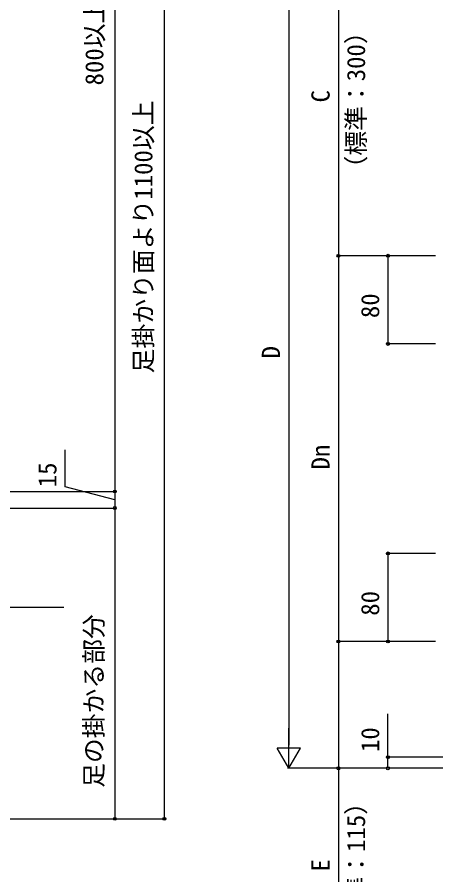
# Model space of a CAD drawing. Units: millimetres, scale not verified. Extents: x -1312 to 1312, y -1953 to 1941.
# Drawn here: x -581 to -201, y -1429 to -651 of the extents above; entities that cross this region are included whole.
import ezdxf
from ezdxf.enums import TextEntityAlignment as Align

# ---------------------------------------------------------------- set-up
doc = ezdxf.new("R2010")
doc.units = ezdxf.units.MM
doc.header["$LTSCALE"] = 10
doc.layers.add('0-6_YKK_D', color=6, linetype='Continuous')
doc.styles.add('ＭＳ ゴシック', font='')
doc.styles.get('ＭＳ ゴシック').set_extended_font_data('MS Gothic')

msp = doc.modelspace()

# ---------------------------------------------------------------- linework, layer by layer
at = {"layer": '0-6_YKK_D'}
for p, q in [((-492.5, -231.2), (-492.5, -1081.2)), ((-447.5, -1378.2), (-447.5, -231.2)), ((-289.71, -567.35), (-289.71, -867.35)), ((-334.71, -588.35), (-334.71, -1311.35)), ((-201.71, -867.35), (-290.71, -867.35)), ((-201.71, -867.35), (-290.71, -867.35)), ((-289.71, -867.35), (-289.71, -1217.35)), ((-201.71, -867.35), (-245.71, -867.35)), ((-244.71, -867.35), (-244.71, -947.35)), ((-201.71, -947.35), (-245.71, -947.35)), ((-711.5, -1081.2), (-491.5, -1081.2)), ((-711.5, -1081.2), (-491.5, -1081.2)), ((-492.5, -1081.2), (-492.5, -1096.2)), ((-716.29, -1096.2), (-491.5, -1096.2)), ((-716.29, -1096.2), (-491.5, -1096.2)), ((-492.5, -1096.2), (-492.5, -1378.2)), ((-201.71, -1137.35), (-245.71, -1137.35)), ((-244.71, -1137.35), (-244.71, -1217.35)), ((-211.71, -1217.35), (-290.71, -1217.35)), ((-201.71, -1217.35), (-290.71, -1217.35)), ((-201.71, -1217.35), (-245.71, -1217.35)), ((-334.71, -1332.35), (-334.71, -1295.98)), ((-334.71, -1332.35), (-345.21, -1314.17)), ((-324.21, -1314.17), (-345.21, -1314.17)), ((-334.71, -1332.35), (-324.21, -1314.17)), ((-86.21, -1322.35), (-245.71, -1322.35)), ((-201.71, -1332.35), (-335.71, -1332.35)), ((-63.21, -1332.35), (-290.71, -1332.35)), ((-63.21, -1332.35), (-245.71, -1332.35)), ((-682.86, -1378.2), (-491.5, -1378.2)), ((-682.86, -1378.2), (-446.5, -1378.2))]:
    msp.add_line(p, q, dxfattribs=at)
for points in [[(-492.5, -1088.7), (-537.5, -1076.93), (-537.5, -1043.32)], [(-735, -1186.2), (-717.5, -1186.2), (-538.91, -1186.2)], [(-289.71, -1217.35), (-289.71, -1332.35), (-289.71, -1495.35)], [(-244.71, -1332.35), (-244.71, -1322.35), (-244.71, -1282.98)]]:
    msp.add_lwpolyline(points, dxfattribs=at)
for centre in [(-289.71, -867.35), (-289.71, -867.35), (-244.71, -867.35), (-244.71, -947.35), (-492.5, -1081.2), (-492.5, -1081.2), (-492.5, -1096.2), (-492.5, -1096.2), (-244.71, -1137.35), (-289.71, -1217.35), (-289.71, -1217.35), (-244.71, -1217.35), (-244.71, -1322.35), (-289.71, -1332.35), (-244.71, -1332.35), (-492.5, -1378.2), (-447.5, -1378.2)]:
    msp.add_circle(centre, 1.31, dxfattribs=at)

# ---------------------------------------------------------------- texts
at = {"layer": '0-6_YKK_D', "style": 'ＭＳ ゴシック'}
for s, p in [('800以上', (-497.93, -712.84)), ('（標準：300）', (-260.5, -799.11)), ('C', (-292.71, -728.28)), ('足掛かり面より1100以上', (-453.44, -974.03)), ('80', (-247.71, -923.91)), ('D', (-337.71, -960.53)), ('Dn', (-292.71, -1061.27)), ('15', (-540.5, -1077.38)), ('80', (-247.71, -1193.91)), ('足の掛かる部分', (-498.44, -1350.09)), ('10', (-247.71, -1317.56)), ('（標準：115）', (-260.5, -1498.23)), ('E', (-292.71, -1426))]:
    msp.add_text(s, height=16.5, rotation=90, dxfattribs=at).set_placement(p, align=Align.BOTTOM_LEFT)

doc.saveas('drawing.dxf')
